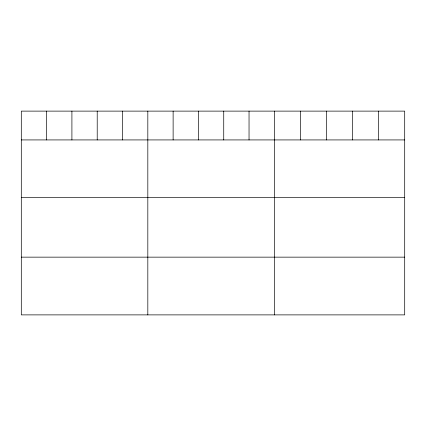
<?xml version="1.0" encoding="UTF-8"?>
<svg xmlns="http://www.w3.org/2000/svg" width="426" height="426" viewBox="0 0 426 426"><rect width="100%" height="100%" fill="white"/><g stroke="black" fill="none" stroke-linecap="round" stroke-linejoin="round"><path stroke-width="0.64" d="M404.7 139.925L404.7 314.883L21.3 314.883L21.3 111.117L404.7 111.117L404.7 139.925L21.3 139.925M21.3 197.664L404.7 197.664M21.3 257.15L404.7 257.15M378.629 111.117L378.629 139.925M352.558 111.117L352.558 139.925M326.486 111.117L326.486 139.925M300.415 111.117L300.415 139.925M274.344 111.117L274.344 314.883M249.04 111.117L249.04 139.925M223.735 111.117L223.735 139.925M198.431 111.117L198.431 139.925M173.126 111.117L173.126 139.925M147.822 111.117L147.822 314.883M122.518 111.117L122.518 139.925M97.213 111.117L97.213 139.925M71.909 111.117L71.909 139.925M46.604 111.117L46.604 139.925"/></g></svg>
